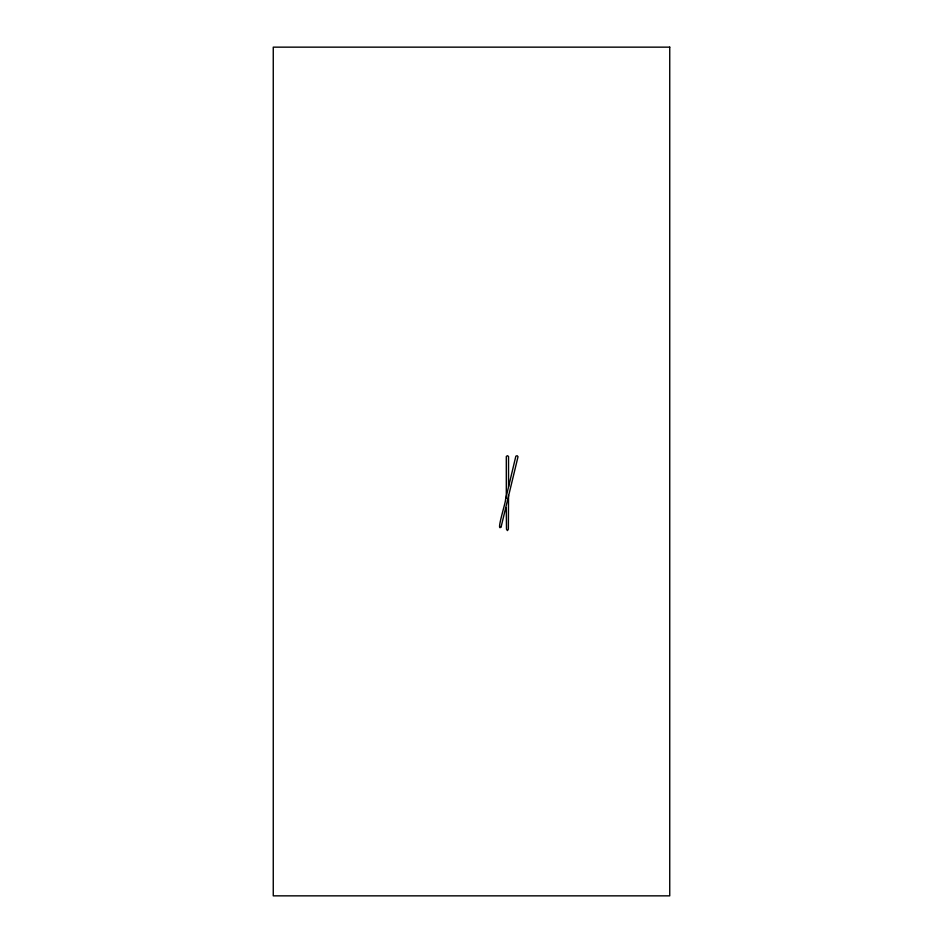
<?xml version="1.0" encoding="UTF-8"?>
<svg xmlns="http://www.w3.org/2000/svg" width="943" height="943" viewBox="0 0 943 943"><rect width="100%" height="100%" fill="white"/><g stroke="black" fill="none" stroke-linecap="round" stroke-linejoin="round"><path stroke-width="1.41" d="M506.285 507.888L506.485 529.188L507.428 530.603L508.36 529.188L508.536 495.417M508.536 486.753L508.536 456.459L507.428 455.717L506.308 456.459L506.308 498.293M501.134 526.807C495.782 533.149 505.872 502.124 505.519 499.625L515.845 456.176L517.106 455.717L518.025 456.695L501.134 526.807M669.742 47.15L273.258 47.15L273.258 895.85L669.742 895.85L669.742 47.15"/></g></svg>
